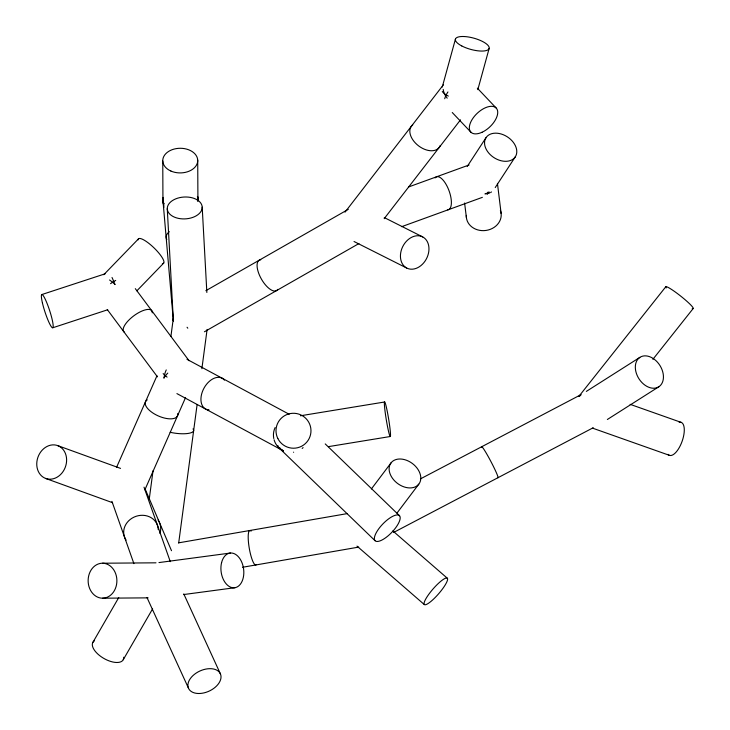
<?xml version="1.0" encoding="UTF-8"?>
<svg xmlns="http://www.w3.org/2000/svg" width="730" height="730" viewBox="0 0 730 730"><rect width="100%" height="100%" fill="white"/><g stroke="black" fill="none" stroke-linecap="round" stroke-linejoin="round"><path stroke-width="1.09" d="M149.285 498.845L153.026 470.777M170.92 336.348L173.311 318.389M178.695 542.965L193.642 430.691M193.669 430.426L197.1 404.612M201.882 368.705L207.11 329.422M442.27 87.034L455.41 39.219M477.831 89.626L489.173 48.335M116.544 467.383L145.498 401.755M145.599 401.536L156.959 375.795M144.887 489.803L185.593 397.503M92.81 642.491L118.753 597.551M123.27 659.683L152.597 608.875M467.2 166.504L486.043 137.651M495.232 187.564L515.28 156.85A17.493 12.355 33.1 0 0 499.247 133.517A17.493 12.355 33.1 0 0 487.458 151.375A17.493 12.355 33.1 0 0 515.28 156.85M371.397 488.936L391.143 462.747M396.983 513.08L418.774 484.191A17.493 12.428 37 0 0 404.767 459.69A17.493 12.428 37 0 0 391.335 476.526A17.493 12.428 37 0 0 418.774 484.191M345.034 212.147L443.42 84.762M384.181 218.671L460.52 119.839M578.844 396.426L665.806 286.744M652.885 359.333L693.19 308.507M103.751 274.736L138.454 238.902M136.857 290.832L163.666 263.138M586.336 391.408L639.836 357.399M607.36 419.485L658.944 386.69M205.842 290.695L348.31 209.337M204.427 331.776L358.914 243.565M420.489 478.862L580.989 394.647M393.634 532.444L593.225 427.734M408.49 186.999L469.034 164.989M401.664 226.674L482.375 197.346M41.774 294.573L105.257 273.768M52.797 327.752L107.675 309.766M178.576 542.855L347.151 513.628M242.497 567.274L358.722 547.098M300.432 415.781L384.619 401.993M328.527 446.623L390.267 436.513A17.493 1.214 80.7 0 0 387.082 410.497A17.493 1.214 80.7 0 0 384.984 410.734A17.493 1.214 80.7 0 0 390.267 436.513M158.967 562.574L230.452 553.039M183.476 594.576L235.087 587.686M102.474 563.222L156.001 562.821M102.547 598.198A17.493 14.381 89.6 0 0 114.948 571.964A17.493 14.381 89.6 0 0 90.036 571.964A17.493 14.381 89.6 0 0 102.547 598.198L148.108 597.861M630.127 404.338L681.291 422.424M592.605 428.163L669.346 455.301M57.798 445.647A17.493 14.573 -70.1 0 1 60.435 474.683A17.493 14.573 -70.1 0 1 36.828 465.767A17.493 14.573 -70.1 0 1 57.798 445.647L120.532 468.386M45.579 478.424L112.566 502.696M384.272 217.576L422.734 236.94A17.493 13.332 -63.3 0 1 420.9 265.629A17.493 13.332 -63.3 0 1 400.469 254.861A17.493 13.332 -63.3 0 1 422.734 236.94M354.032 241.511L406.665 268.01M186.989 359.315L221.92 378.103M222.13 378.213L289.153 414.257M176.906 393.598L282.665 450.483M392.849 530.938L447.353 578.26A17.493 3.687 -49 0 1 432.169 600.37A17.493 3.687 -49 0 1 427.917 595.543A17.493 3.687 -49 0 1 447.353 578.26M356.997 546.113L424.267 604.522M325.233 443.922L399.547 515.754A17.493 6.141 -46 0 1 384.683 538.421A17.493 6.141 -46 0 1 377.611 530.445A17.493 6.141 -46 0 1 399.547 515.754M278.641 447.517L375.01 540.665M477.347 88.166L496.081 107.912M452.262 112.529L470.987 132.267M135.315 288.66L189.024 360.702M107.292 309.557L157.452 376.853M183.778 593.91L220.515 674.128A17.493 11.059 -24.6 0 1 200.002 693.473A17.493 11.059 -24.6 0 1 192.903 675.652A17.493 11.059 -24.6 0 1 220.515 674.128M146.986 597.532L188.431 688.043M145.051 488.817L171.513 550.712M144.02 487.175L157.379 525.043M157.461 525.29L170.291 561.662M111.936 501.364L133.9 563.633M163.228 202.785L163.94 207.229M497.449 183.412L501.136 213.534M464.608 203.031L466.388 217.54M163.018 201.243L173.375 320.808M202.201 207.174A17.493 10.95 -3.1 0 1 176.268 217.814A17.493 10.95 -3.1 0 1 175.729 198.861A17.493 10.95 -3.1 0 1 202.201 207.174L206.855 292.484M167.261 208.716L173.339 320.187A17.493 9.107 -5 0 1 173.475 319.494M197.721 160.18L197.912 199.18M162.763 161.029L162.945 200.029M444.716 98.733A17.493 9.28 -43.5 0 1 447.937 91.962M448.32 96.086A17.493 5.831 15.4 0 1 442.28 91.487M447.18 98.158A17.493 11.187 37.7 0 1 443.201 89.388M440.19 145.589A17.493 11.187 37.7 0 1 418.664 145.927A17.493 11.187 37.7 0 1 412.733 124.876M166.787 239.54A17.493 9.107 -5 0 1 169.296 231.675M197.52 196.698A17.493 9.107 -5 0 1 197.429 200.586M164.013 203.725A17.493 9.107 -5 0 1 163.338 202.511M163.137 201.882A17.493 9.107 -5 0 1 163.191 199.281M197.392 196.571A17.493 12.328 -0.3 0 1 197.812 200.942M163.812 203.478A17.493 12.328 -0.3 0 1 163.465 202.639M163.201 201.781A17.493 12.328 -0.3 0 1 163.228 197.401M197.629 196.425A17.493 16.671 -9.1 0 1 197.793 201.17M163.839 205.084A17.493 16.671 -9.1 0 1 163.064 198.04M124.602 332.323A17.493 6.579 -36.7 0 1 133.271 316.218A17.493 6.579 -36.7 0 1 152.059 311.272M152.178 311.637A17.493 6.579 -36.7 0 1 152.251 312.851M110.558 283.66A17.493 6.579 -36.7 0 1 115.723 280.429M109.555 279.991A17.493 4.307 44.1 0 1 114.993 284.335M138.143 239.869A17.493 4.307 44.1 0 1 154.331 248.182A17.493 4.307 44.1 0 1 162.361 263.576M112.019 277.5A17.493 2.436 71.9 0 1 114.929 284.563M293.642 452.281A17.493 1.214 80.7 0 1 293.533 452.162M279.344 448.037A17.493 6.141 -46 0 1 277.984 445.711M207.95 409.831A17.493 11.315 -61.7 0 1 204.099 387.949A17.493 11.315 -61.7 0 1 224.457 380.129M209.045 409.941A17.493 11.315 -61.7 0 1 208.196 409.868M283.395 450.821A17.493 11.315 -61.7 0 1 279.69 447.654M303.096 447.599A17.493 17.465 30.9 0 1 302.174 448.439M283.423 450.839A17.493 17.465 30.9 0 1 278.376 447.225M277.537 446.304A17.493 17.465 30.9 0 1 274.069 439.725M273.777 438.511A17.493 17.465 30.9 0 1 275.11 427.561M435.089 177.91A17.493 6.99 70 0 1 448.658 189.745A17.493 6.99 70 0 1 447.682 209.839M488.023 192.072A17.493 6.99 70 0 1 487.385 194.18M491.5 191.944A17.493 12.355 33.1 0 1 490.715 192.428M489.867 192.848A17.493 12.355 33.1 0 1 484.912 193.906M489.2 192.017A17.493 15.065 -7 0 1 485.906 193.632M500.378 210.395A17.493 15.065 -7 0 1 486.07 230.434A17.493 15.065 -7 0 1 466.324 215.386M177.755 413.527A17.493 7.829 23.8 0 1 158.145 415.872A17.493 7.829 23.8 0 1 147.259 399.867M167.079 377.1A17.493 7.829 23.8 0 1 163.164 373.577M164.058 377.985A17.493 11.315 -61.7 0 1 166.248 369.918M163.912 378.012A17.493 6.579 -36.7 0 1 167.772 373.094M126.08 540.091A17.493 15.576 -19.4 0 1 136.254 516.238A17.493 15.576 -19.4 0 1 158.246 529.661M277.765 289.409A17.493 7.437 60.3 0 1 261.459 279.17A17.493 7.437 60.3 0 1 260.765 259.78M579.583 396.244A17.493 12.419 57.6 0 1 580.852 394.966M666.198 287.921A17.493 1.944 38.4 0 1 680.36 295.832A17.493 1.944 38.4 0 1 692.25 308.462M481.645 447.216A17.493 1.277 62.3 0 1 490.98 461.661A17.493 1.277 62.3 0 1 497.522 477.484M679.165 422.314A17.493 7.218 -70.5 0 1 682.212 441.029A17.493 7.218 -70.5 0 1 668.059 454.334M187.802 328.199A17.493 7.437 60.3 0 1 187.062 327.25M173.402 320.963A17.493 10.95 -3.1 0 1 173.357 319.402M193.003 428.911A17.493 5.046 7.6 0 1 188.048 433.447A17.493 5.046 7.6 0 1 170.136 432.269M158.1 520.052A17.493 16.151 -23.1 0 1 159.961 533.411M256.385 564.573A17.493 3.577 80.2 0 1 249.085 547.144A17.493 3.577 80.2 0 1 251.084 531.175M123.671 658.524A17.493 8.45 30 0 1 103.04 657.949A17.493 8.45 30 0 1 94.526 640.73M123.753 657.219A17.493 8.45 30 0 1 123.753 657.894M482.019 132.276A17.493 9.28 -43.5 0 0 496.519 108.405A17.493 9.28 -43.5 0 0 472.064 119.592A17.493 9.28 -43.5 0 0 482.019 132.276M461.734 45.926A17.493 5.831 15.4 0 0 489.036 48.727A17.493 5.831 15.4 0 0 466.096 36.673A17.493 5.831 15.4 0 0 461.734 45.926M170.893 171.039A17.493 12.328 -0.3 0 0 197.711 161.056A17.493 12.328 -0.3 0 0 172.116 149.705A17.493 12.328 -0.3 0 0 170.893 171.039M42.413 302.895A17.493 2.436 71.9 0 0 52.633 327.797A17.493 2.436 71.9 0 0 46.82 302.804A17.493 2.436 71.9 0 0 42.413 302.895M277.838 438.52A17.493 17.465 30.9 0 0 308.069 440.418A17.493 17.465 30.9 0 0 294.564 413.308A17.493 17.465 30.9 0 0 277.838 438.52M221.619 562.492A17.493 11.324 82.4 0 0 234.284 587.787A17.493 11.324 82.4 0 0 241.201 560.959A17.493 11.324 82.4 0 0 221.619 562.492M635.483 369.553A17.493 12.419 57.6 0 0 658.186 387.146A17.493 12.419 57.6 0 0 654.5 359.434A17.493 12.419 57.6 0 0 635.483 369.553"/></g></svg>
